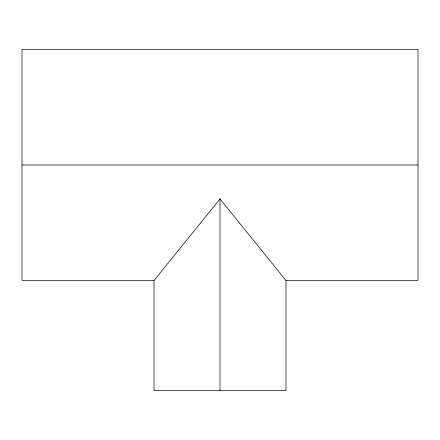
<?xml version="1.0" encoding="UTF-8"?>
<svg xmlns="http://www.w3.org/2000/svg" width="440" height="440" viewBox="0 0 440 440"><rect width="100%" height="100%" fill="white"/><g stroke="black" fill="none" stroke-linecap="round" stroke-linejoin="round"><path stroke-width="0.66" d="M154 280.5L220 198.968L286 280.5L286 390.5L154 390.5L154 280.5L22 280.5L22 49.5L418 49.5L418 280.5L286 280.5M22 165L418 165M220 198.968L220 390.5"/></g></svg>
